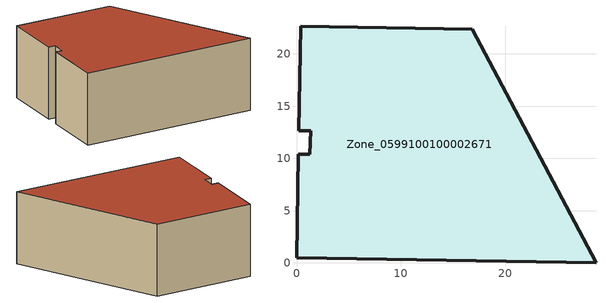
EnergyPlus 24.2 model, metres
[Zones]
Zone_0599100100002671
 floor ground (C_G): 28.68,0 0,0.47 0.16,10.41 1.29,10.4 1.35,12.66 0.22,12.66 0.39,22.66 16.81,22.36 z3.23
 wall outside (C_F): 16.81,22.36 0.39,22.66 0.22,12.66 1.35,12.66 1.29,10.4 0.16,10.41 0,0.47 28.68,0 16.81,22.36 z3.23:15.17
 roof outside (C_R): 28.68,0 16.81,22.36 0.39,22.66 0.22,12.66 1.35,12.66 1.29,10.4 0.16,10.41 0,0.47 z15.17
[BUILDING]
Pand.0599100100002671: North Axis=0; Terrain=City; Loads Convergence Tolerance Value=0.04; Temperature Convergence Tolerance Value=0.4; Solar Distribution=FullExterior; Maximum Number of Warmup Days=25; Minimum Number of Warmup Days=1
[Site:Location]
Rotterdam.The.Hague.AP_ZH_NLD Design_Conditions: Latitude=51.96; Longitude=4.45; Time Zone=1; Elevation=-4.5
[SITE:GROUNDTEMPERATURE:BUILDINGSURFACE]
18, 18, 18, 18, 18, 18, 18, 18, 18, 18, 18, 18
[MATERIAL] Thermal Absorptance=0.9; Solar Absorptance=0.7; Visible Absorptance=0.7
Name | Roughness | Thickness | Conductivity | Density | Specific Heat
G.TC.2006-2014 | MediumSmooth | 0.15 | 0.06 | 540 | 1210
F.TC.2006-2014 | Rough | 0.3 | 0.12 | 1920 | 840
R.TC.2006-2014 | MediumRough | 0.2 | 0.08 | 1500 | 1000
[CONSTRUCTION]
C_G: G.TC.2006-2014
C_F: F.TC.2006-2014
C_R: R.TC.2006-2014
[ZONE]
Zone_0599100100002671: Type=1; Multiplier=1; Ceiling Height=Autocalculate; Volume=Autocalculate; Floor Area=autocalculate; Part of Total Floor Area=Yes
[ZONEINFILTRATION:DESIGNFLOWRATE]
Infil_Zone_0599100100002671: Zone or ZoneList or Space or SpaceList=Zone_0599100100002671; Schedule=AlwaysOn; Design Flow Rate Calculation Method=Flow/Area; Flow Rate per Floor Area=0.0015; Constant Term Coefficient=1; Temperature Term Coefficient=0; Velocity Term Coefficient=0; Velocity Squared Term Coefficient=0
[HVACTEMPLATE:ZONE:IDEALLOADSAIRSYSTEM]
Zone_0599100100002671: Maximum Heating Supply Air Temperature=50; Minimum Cooling Supply Air Temperature=13; Maximum Heating Supply Air Humidity Ratio=0.0156; Minimum Cooling Supply Air Humidity Ratio=0.0077; Heating Limit=NoLimit; Cooling Limit=NoLimit; Dehumidification Control Type=ConstantSensibleHeatRatio; Cooling Sensible Heat Ratio=0.7; Dehumidification Setpoint=60; Humidification Control Type=None; Humidification Setpoint=30; Outdoor Air Method=None; Outdoor Air Flow Rate per Person=0.00944; Outdoor Air Flow Rate per Zone Floor Area=0; Outdoor Air Flow Rate per Zone=0; Demand Controlled Ventilation Type=None; Outdoor Air Economizer Type=NoEconomizer; Heat Recovery Type=None; Sensible Heat Recovery Effectiveness=0.7; Latent Heat Recovery Effectiveness=0.65
[ZONECONTROL:THERMOSTAT]
ThermostatControl_Zone_0599100100002671: Zone or ZoneList=Zone_0599100100002671; Control Type Schedule=DualSetpointControlType; Control 1=Thermostat_Zone_0599100100002671; Temperature Difference Between Cutout And Setpoint=0
[THERMOSTATSETPOINT:DUALSETPOINT]
Thermostat_Zone_0599100100002671: Heating Setpoint Temperature Schedule=HeatingSetpoint_Zone_0599100100002671; Cooling Setpoint Temperature Schedule=CoolingSetpoint_Zone_0599100100002671
[SCHEDULE:COMPACT]
HeatingSetpoint_Zone_0599100100002671: Through: 12/31, For: AllDays, Until: 24:00, 21
CoolingSetpoint_Zone_0599100100002671: Through: 12/31, For: AllDays, Until: 24:00, 24
DualSetpointControlType: Through: 12/31, For: AllDays, Until: 24:00, 4
AlwaysOn: Through: 12/31, For: AllDays, Until: 24:00, 1
